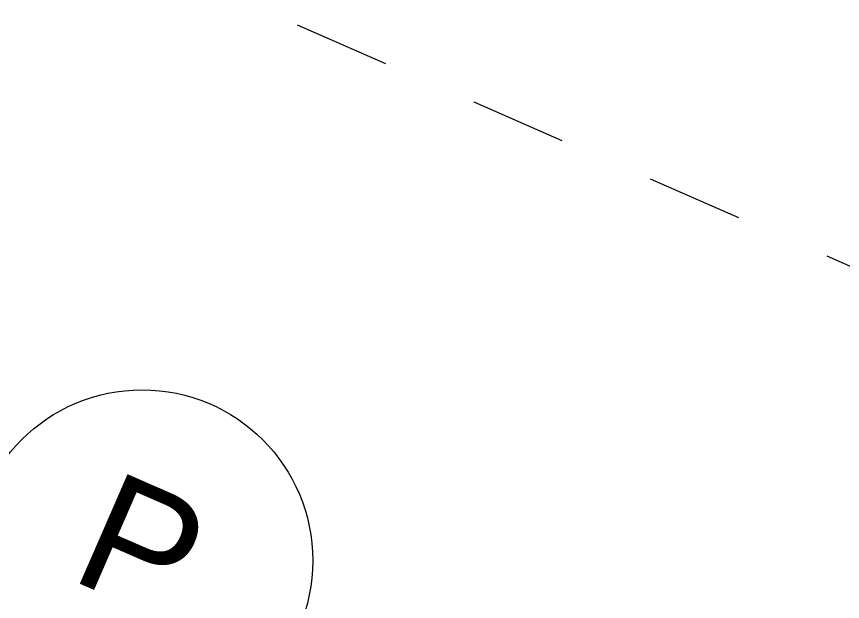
# Model space of a CAD drawing. Header units: millimetres. Extents: x -50172 to 90294, y -80883 to 25069.
# Drawn here: x -22414 to -19994, y -45791 to -44078 of the extents above; entities that cross this region are included whole.
import ezdxf
from ezdxf.enums import TextEntityAlignment as Align

# ---------------------------------------------------------------- set-up
doc = ezdxf.new("R2010")
doc.units = ezdxf.units.MM
doc.header["$MEASUREMENT"] = 0
doc.linetypes.add('Dashed', pattern=[564.444447, 282.222223, -282.222223])
for name, color, linetype in [('A-95-MC_Marker_Section_P2.Marker', 7, 'Continuous'), ('New_A-15-MG_Structural_Grid_Phase_2', 7, 'Continuous'), ('New_A-25-M_Wall_Int', 7, 'Continuous')]:
    doc.layers.add(name, color=color, linetype=linetype)
for name, color, linetype, lineweight in [('A-95-MC_Marker_Section_P2.Marker_Pen_No__1', 7, 'Continuous', 13), ('New_A-25-M_Wall_Int_Pen_No__1', 7, 'Continuous', 13), ('New_A-25-M_Wall_Int_Pen_No__87', 8, 'Continuous', 20)]:
    doc.layers.add(name, color=color, linetype=linetype, lineweight=lineweight)
doc.layers.add('New_A-15-MG_Structural_Grid_Phase_2_Pen_No__222', color=7, linetype='Continuous', lineweight=13, true_color=0x65af33)
doc.layers.add('New_A-25-M_Wall_Int_Pen_No__107', color=7, linetype='Continuous', lineweight=15, true_color=0xa6a6a6)
doc.styles.add('GENERATED_STYLE_4', font='')
doc.styles.get('GENERATED_STYLE_4').set_extended_font_data('Swis721 BT')

# ---------------------------------------------------------------- blocks, each defined once
blk = doc.blocks.new('Wall_108_1', base_point=(-18685.4, -43525.6))
at = {"layer": 'New_A-25-M_Wall_Int_Pen_No__107', "linetype": 'Continuous'}
h = blk.add_hatch(dxfattribs=at)
h.set_pattern_fill('Concrete_Block_0001', color=256, style=0, pattern_type=2)
h.set_pattern_definition([(45, (0, 0), (-91.92388, 91.92388), []), (135, (0, 0), (91.92388, 91.92388), [])])
h.paths.add_polyline_path([(-18757.9, -43341.4), (-20081.5, -46377.2), (-19953.2, -46433.1), (-18685.4, -43525.6)])
h = blk.add_hatch(dxfattribs=at)
h.set_pattern_fill('Plaster_0001', color=256, style=0, pattern_type=2)
h.set_pattern_definition([(246.44172, (0, 0), (-158.76913, 69.2269), [0, -100]), (246.44172, (59.4, -80.45), (-158.76913, 69.2269), [0, -100])])
h.paths.add_polyline_path([(-18830.3, -43470.1), (-20095.3, -46371.2), (-20081.5, -46377.2), (-18816.6, -43476.1)])
at = {"layer": 'New_A-25-M_Wall_Int_Pen_No__1', "linetype": 'Continuous'}
blk.add_line((-18757.9, -43341.4), (-20081.5, -46377.2), dxfattribs=at)
at = {"layer": 'New_A-25-M_Wall_Int_Pen_No__1', "linetype": 'Continuous', "flags": 128}
for points in [[(-18830.3, -43470.1), (-20095.3, -46371.2)], [(-19953.2, -46433.1), (-18685.4, -43525.6)], [(-20095.3, -46371.2), (-19953.2, -46433.1)]]:
    blk.add_lwpolyline(points, dxfattribs=at)
at = {"layer": 'New_A-25-M_Wall_Int_Pen_No__87', "linetype": 'Continuous'}
blk.add_line((-18830.3, -43470.1), (-18816.6, -43476.1), dxfattribs=at)
blk = doc.blocks.new('Standard grid marker_42')
at = {"layer": 'New_A-15-MG_Structural_Grid_Phase_2_Pen_No__222', "linetype": 'Continuous'}
blk.add_circle((24048.5, 0), 500, dxfattribs=at)
at = {"layer": 'New_A-15-MG_Structural_Grid_Phase_2_Pen_No__222', "style": 'GENERATED_STYLE_4'}
for tag, p in [('AC_MarkerText_1_0', (-500, 43.4)), ('AC_MarkerText_1_1', (24048.5, 43.4))]:
    blk.add_attdef(tag, text='', height=350, rotation=180, dxfattribs=at).set_placement(p, align=Align.MIDDLE_CENTER)
blk = doc.blocks.new('Cutting Plane_8_1', base_point=(12010.4, -58755.3))
at = {"layer": 'A-95-MC_Marker_Section_P2.Marker_Pen_No__1', "linetype": 'Dashed'}
blk.add_line((11781.2, -58655.4), (-40955.4, -35659.6), dxfattribs=at)

msp = doc.modelspace()

# ---------------------------------------------------------------- block references
at = {"layer": 'A-95-MC_Marker_Section_P2.Marker'}
msp.add_blockref('Cutting Plane_8_1', (12010.4, -58755.3), dxfattribs=at)
at = {"layer": 'New_A-15-MG_Structural_Grid_Phase_2', "color": 8, "linetype": 'Continuous', "lineweight": 15}
ref = msp.add_blockref('Standard grid marker_42', (-1.9, -55283.6), dxfattribs=dict(at, zscale=1000, rotation=156.4404115839929))
ref.add_attrib('AC_MarkerText_1_1', 'P', dxfattribs={"layer": 'New_A-15-MG_Structural_Grid_Phase_2_Pen_No__222', "color": 85, "true_color": 0x65af33, "height": 350, "rotation": 336.4404, "style": 'GENERATED_STYLE_4'}).set_placement((-22045.8, -45628), align=Align.MIDDLE_CENTER)
at = {"layer": 'New_A-25-M_Wall_Int', "color": 250, "lineweight": 50, "true_color": 0x2a2a2a}
msp.add_blockref('Wall_108_1', (-18685.4, -43525.6), dxfattribs=at)

doc.saveas('drawing.dxf')
